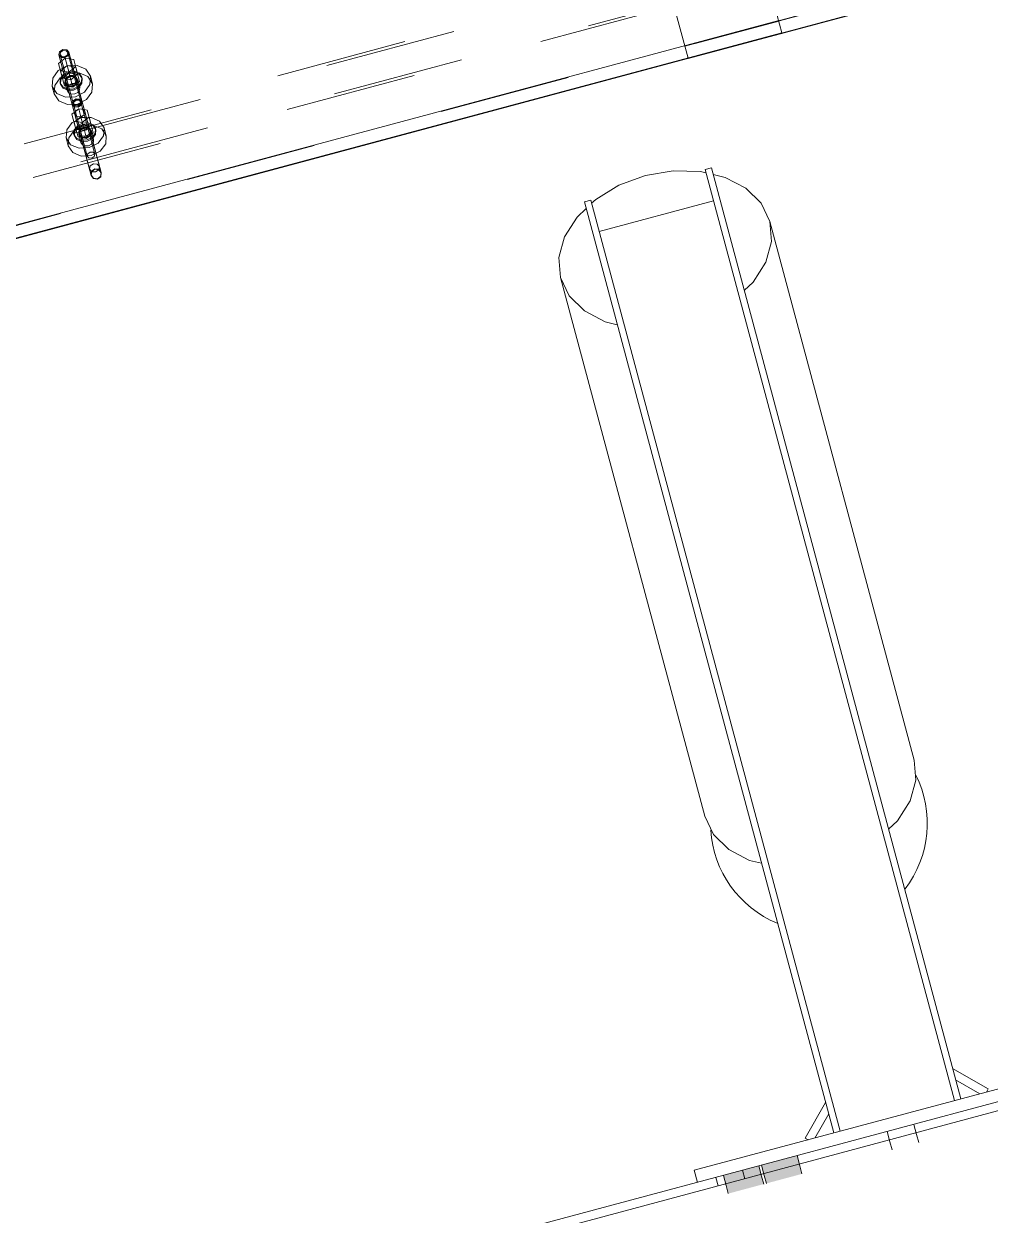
# Model space of a CAD drawing. Header units: millimetres. Extents: x -753 to 90, y 56274 to 56868.
# Drawn here: x -619.64 to -604.93, y 56676.93 to 56695.05 of the extents above; entities that cross this region are included whole.
import ezdxf

# ---------------------------------------------------------------- set-up
doc = ezdxf.new("R2010")
doc.units = ezdxf.units.MM
doc.linetypes.add('XKITLINE00', pattern=[0])
doc.linetypes.add('XKITLINE02', pattern=[4, 2, -2])
doc.layers.add('Parafuso', color=3, linetype='Continuous', lineweight=0)
doc.layers.add('Peça', color=2, linetype='Continuous', lineweight=0)

# ---------------------------------------------------------------- blocks, each defined once
blk = doc.blocks.new('*A625')
at = {"layer": 'Peça', "color": 1, "linetype": 'XKITLINE00', "lineweight": 0}
for p, q in [((-400.079, 56733.508), (-663.982, 56662.797)), ((-663.982, 56662.66), (-400.045, 56733.38))]:
    blk.add_line(p, q, dxfattribs=at)
blk = doc.blocks.new('*A752')
at = {"layer": 'Parafuso', "color": 7, "linetype": 'XKITLINE02', "lineweight": 0}
for p, q in [((-603.483, 56679.007), (-603.449, 56678.88)), ((-603.888, 56678.899), (-603.854, 56678.771)), ((-608.699, 56677.61), (-608.665, 56677.482)), ((-609.104, 56677.501), (-609.07, 56677.374))]:
    blk.add_line(p, q, dxfattribs=at)
blk = doc.blocks.new('*A753')
at = {"layer": 'Parafuso', "color": 7, "linetype": 'XKITLINE02', "lineweight": 0}
for p, q in [((-603.483, 56679.007), (-603.449, 56678.88)), ((-603.888, 56678.899), (-603.854, 56678.771)), ((-608.699, 56677.61), (-608.665, 56677.482)), ((-609.104, 56677.501), (-609.07, 56677.374))]:
    blk.add_line(p, q, dxfattribs=at)
blk = doc.blocks.new('*A761')
at = {"layer": 'Peça', "color": 1, "linetype": 'XKITLINE00', "lineweight": 0}
for p, q in [((-605.501, 56679.16), (-604.959, 56678.847)), ((-605.455, 56678.987), (-605.087, 56678.774)), ((-604.959, 56678.847), (-604.986, 56678.801)), ((-607.746, 56678.101), (-607.433, 56678.643)), ((-607.599, 56678.101), (-607.386, 56678.469)), ((-607.7, 56678.074), (-607.746, 56678.101))]:
    blk.add_line(p, q, dxfattribs=at)
blk = doc.blocks.new('*A762')
at = {"layer": 'Peça', "color": 1, "linetype": 'XKITLINE00', "lineweight": 0}
for start, end in [(322.6823, 26.3736), (183.6257, 247.317)]:
    blk.add_arc((-607.536, 56682.891), 1.65, start, end, dxfattribs=at)
blk = doc.blocks.new('*A763')
at = {"layer": 'Peça', "color": 1, "linetype": 'XKITLINE00', "lineweight": 0}
for p, q in [((-603.252, 56679.266), (-609.434, 56677.61)), ((-603.203, 56679.082), (-603.252, 56679.266)), ((-609.385, 56677.426), (-609.434, 56677.61))]:
    blk.add_line(p, q, dxfattribs=at)
blk = doc.blocks.new('*A764')
at = {"layer": 'Peça', "color": 1, "linetype": 'XKITLINE00', "lineweight": 0}
for p, q in [((-609.172, 56692.863), (-609.269, 56692.837)), ((-609.269, 56692.837), (-605.473, 56678.671)), ((-609.172, 56692.863), (-605.377, 56678.697)), ((-611.104, 56692.345), (-611.008, 56692.371)), ((-611.104, 56692.345), (-607.309, 56678.179)), ((-611.008, 56692.371), (-607.212, 56678.205)), ((-610.88, 56691.893), (-609.141, 56692.359))]:
    blk.add_line(p, q, dxfattribs=at)
blk = doc.blocks.new('*A765')
at = {"layer": 'Peça', "color": 1, "linetype": 'XKITLINE00', "lineweight": 0}
for p, q in [((-610.177, 56692.747), (-609.754, 56692.819)), ((-609.754, 56692.819), (-609.339, 56692.81)), ((-609.339, 56692.81), (-609.256, 56692.79)), ((-609.146, 56692.763), (-608.961, 56692.719)), ((-610.933, 56692.383), (-610.579, 56692.598)), ((-610.579, 56692.598), (-610.177, 56692.747)), ((-608.961, 56692.719), (-608.646, 56692.553)), ((-608.646, 56692.553), (-608.414, 56692.324)), ((-611.215, 56692.115), (-611.078, 56692.246)), ((-610.995, 56692.324), (-610.933, 56692.383)), ((-608.414, 56692.324), (-608.281, 56692.047)), ((-611.406, 56691.814), (-611.215, 56692.115)), ((-608.281, 56692.047), (-608.257, 56691.741)), ((-606.085, 56683.851), (-608.281, 56692.047)), ((-611.492, 56691.499), (-611.406, 56691.814)), ((-608.257, 56691.741), (-608.344, 56691.426)), ((-611.469, 56691.193), (-611.492, 56691.499)), ((-608.344, 56691.426), (-608.534, 56691.125)), ((-611.336, 56690.916), (-611.469, 56691.193)), ((-609.273, 56682.997), (-611.469, 56691.193)), ((-608.534, 56691.125), (-608.672, 56690.995)), ((-611.104, 56690.687), (-611.336, 56690.916)), ((-610.788, 56690.521), (-611.104, 56690.687)), ((-610.604, 56690.477), (-610.788, 56690.521)), ((-606.061, 56683.545), (-606.085, 56683.851)), ((-606.148, 56683.23), (-606.061, 56683.545)), ((-606.338, 56682.929), (-606.148, 56683.23)), ((-609.273, 56682.997), (-609.14, 56682.72)), ((-606.476, 56682.798), (-606.338, 56682.929)), ((-609.14, 56682.72), (-608.908, 56682.491)), ((-608.908, 56682.491), (-608.592, 56682.325)), ((-608.592, 56682.325), (-608.408, 56682.281))]:
    blk.add_line(p, q, dxfattribs=at)
blk = doc.blocks.new('*A853')
at = {"layer": 'Parafuso'}
for points in [[(-608.367, 56677.533), (-608.408, 56677.688), (-607.868, 56677.833), (-607.826, 56677.678)], [(-608.948, 56677.377), (-608.99, 56677.532), (-608.449, 56677.677), (-608.407, 56677.522)], [(-608.334, 56677.41), (-608.367, 56677.533), (-607.826, 56677.678), (-607.793, 56677.555)], [(-608.915, 56677.255), (-608.948, 56677.377), (-608.407, 56677.522), (-608.375, 56677.4)]]:
    blk.add_hatch(color=7, dxfattribs=at).paths.add_polyline_path(points, flags=17)
at = {"layer": 'Parafuso', "color": 7, "linetype": 'XKITLINE00', "lineweight": 0}
for p, q in [((-607.868, 56677.833), (-607.826, 56677.678)), ((-608.99, 56677.532), (-608.948, 56677.377)), ((-608.449, 56677.677), (-608.407, 56677.522)), ((-608.408, 56677.688), (-608.367, 56677.533)), ((-608.367, 56677.533), (-608.334, 56677.41)), ((-607.826, 56677.678), (-607.793, 56677.555)), ((-608.948, 56677.377), (-608.915, 56677.255)), ((-608.407, 56677.522), (-608.375, 56677.4))]:
    blk.add_line(p, q, dxfattribs=at)
blk = doc.blocks.new('*A895')
at = {"layer": 'Peça', "color": 7, "linetype": 'XKITLINE02', "lineweight": 0}
for p, q in [((-605.364, 56697.008), (-642.842, 56686.966)), ((-642.815, 56687.02), (-605.414, 56697.04)), ((-605.248, 56696.577), (-642.727, 56686.536)), ((-642.676, 56686.503), (-605.276, 56696.524))]:
    blk.add_line(p, q, dxfattribs=at)
blk = doc.blocks.new('*A896')
at = {"layer": 'Peça', "color": 4, "linetype": 'XKITLINE00', "lineweight": 0}
for p, q in [((-592.068, 56711.752), (-600.878, 56709.393)), ((-592.068, 56711.752), (-592.068, 56711.752)), ((-592.068, 56711.752), (-588.983, 56700.237)), ((-601.03, 56709.352), (-611.155, 56706.639)), ((-611.308, 56706.598), (-612.662, 56706.235)), ((-612.662, 56706.235), (-612.662, 56706.235)), ((-612.662, 56706.235), (-612.639, 56706.15)), ((-612.639, 56706.149), (-610.959, 56699.879)), ((-609.577, 56694.72), (-588.983, 56700.237)), ((-588.983, 56700.237), (-588.934, 56700.051)), ((-609.527, 56694.534), (-588.934, 56700.051)), ((-588.932, 56700.045), (-604.033, 56695.999)), ((-588.932, 56700.045), (-588.934, 56700.051)), ((-610.959, 56699.879), (-610.805, 56699.303)), ((-610.805, 56699.303), (-610.645, 56698.705)), ((-610.645, 56698.705), (-610.133, 56696.794)), ((-610.133, 56696.794), (-609.767, 56695.428)), ((-604.853, 56695.779), (-609.526, 56694.528)), ((-609.767, 56695.428), (-609.527, 56694.534)), ((-609.526, 56694.528), (-609.527, 56694.534))]:
    blk.add_line(p, q, dxfattribs=at)
at = {"layer": 'Peça', "color": 7, "linetype": 'XKITLINE02', "lineweight": 0}
for p, q in [((-592.061, 56711.724), (-588.983, 56700.237)), ((-591.978, 56711.414), (-612.572, 56705.897)), ((-600.878, 56709.393), (-601.03, 56709.352)), ((-611.155, 56706.639), (-611.308, 56706.598)), ((-612.654, 56706.207), (-612.639, 56706.149)), ((-609.575, 56694.713), (-588.982, 56700.23)), ((-588.934, 56700.051), (-588.932, 56700.045)), ((-610.479, 56698.088), (-610.133, 56696.794)), ((-604.033, 56695.999), (-604.853, 56695.779)), ((-609.527, 56694.534), (-609.526, 56694.528))]:
    blk.add_line(p, q, dxfattribs=at)
blk = doc.blocks.new('*A898')
at = {"layer": 'Peça', "color": 7, "linetype": 'XKITLINE02', "lineweight": 0}
for p, q in [((-605.364, 56697.008), (-642.842, 56686.966)), ((-642.815, 56687.02), (-605.414, 56697.04)), ((-605.248, 56696.577), (-642.727, 56686.536)), ((-642.676, 56686.503), (-605.276, 56696.524))]:
    blk.add_line(p, q, dxfattribs=at)
blk = doc.blocks.new('*A943')
at = {"layer": 'Parafuso', "color": 7, "linetype": 'XKITLINE02', "lineweight": 0}
for p, q in [((-606.091, 56678.309), (-606.049, 56678.154)), ((-606.091, 56678.309), (-606.049, 56678.154)), ((-606.496, 56678.2), (-606.455, 56678.045)), ((-606.496, 56678.2), (-606.455, 56678.045)), ((-606.049, 56678.154), (-606.017, 56678.031)), ((-606.049, 56678.154), (-606.017, 56678.031)), ((-606.455, 56678.045), (-606.422, 56677.923)), ((-606.455, 56678.045), (-606.422, 56677.923))]:
    blk.add_line(p, q, dxfattribs=at)
blk = doc.blocks.new('*A944')
at = {"layer": 'Parafuso', "color": 7, "linetype": 'XKITLINE02', "lineweight": 0}
for p, q in [((-606.091, 56678.309), (-606.049, 56678.154)), ((-606.091, 56678.309), (-606.049, 56678.154)), ((-606.496, 56678.2), (-606.455, 56678.045)), ((-606.496, 56678.2), (-606.455, 56678.045)), ((-606.049, 56678.154), (-606.017, 56678.031)), ((-606.049, 56678.154), (-606.017, 56678.031)), ((-606.455, 56678.045), (-606.422, 56677.923)), ((-606.455, 56678.045), (-606.422, 56677.923))]:
    blk.add_line(p, q, dxfattribs=at)
blk = doc.blocks.new('*A986')
at = {"layer": 'Peça', "color": 4, "linetype": 'XKITLINE00', "lineweight": 0}
for p, q in [((-618.89, 56693.876), (-618.902, 56693.828)), ((-618.841, 56693.908), (-618.89, 56693.876)), ((-618.883, 56693.833), (-618.875, 56693.869)), ((-618.875, 56693.869), (-618.837, 56693.893)), ((-618.782, 56693.905), (-618.841, 56693.908)), ((-618.837, 56693.893), (-618.793, 56693.891)), ((-618.793, 56693.891), (-618.767, 56693.864)), ((-618.749, 56693.869), (-618.782, 56693.905)), ((-618.767, 56693.864), (-618.776, 56693.827)), ((-618.76, 56693.821), (-618.749, 56693.869)), ((-618.749, 56693.869), (-618.698, 56693.679)), ((-618.902, 56693.828), (-618.851, 56693.638)), ((-618.902, 56693.828), (-618.868, 56693.792)), ((-618.858, 56693.805), (-618.883, 56693.833)), ((-618.868, 56693.792), (-618.809, 56693.789)), ((-618.813, 56693.803), (-618.858, 56693.805)), ((-618.776, 56693.827), (-618.813, 56693.803)), ((-618.809, 56693.789), (-618.76, 56693.821))]:
    blk.add_line(p, q, dxfattribs=at)
at = {"layer": 'Peça', "color": 7, "linetype": 'XKITLINE02', "lineweight": 0}
for p, q in [((-618.767, 56693.864), (-618.556, 56693.073)), ((-618.883, 56693.833), (-618.671, 56693.042)), ((-618.851, 56693.727), (-618.862, 56693.679)), ((-618.862, 56693.679), (-618.614, 56692.753)), ((-618.862, 56693.679), (-618.828, 56693.643)), ((-618.801, 56693.759), (-618.851, 56693.727)), ((-618.743, 56693.756), (-618.801, 56693.759)), ((-618.77, 56693.64), (-618.72, 56693.672)), ((-618.709, 56693.72), (-618.743, 56693.756)), ((-618.72, 56693.672), (-618.709, 56693.72)), ((-618.709, 56693.72), (-618.461, 56692.794)), ((-618.698, 56693.679), (-618.592, 56693.282)), ((-618.851, 56693.638), (-618.769, 56693.333)), ((-618.828, 56693.643), (-618.77, 56693.64)), ((-618.663, 56693.079), (-618.671, 56693.042)), ((-618.671, 56693.042), (-618.646, 56693.015)), ((-618.626, 56693.103), (-618.663, 56693.079)), ((-618.646, 56693.015), (-618.601, 56693.013)), ((-618.581, 56693.101), (-618.626, 56693.103)), ((-618.601, 56693.013), (-618.564, 56693.037)), ((-618.556, 56693.073), (-618.581, 56693.101)), ((-618.564, 56693.037), (-618.556, 56693.073)), ((-618.614, 56692.753), (-618.619, 56692.772)), ((-618.606, 56692.813), (-618.614, 56692.753)), ((-618.558, 56692.849), (-618.606, 56692.813)), ((-618.498, 56692.842), (-618.558, 56692.849)), ((-618.461, 56692.794), (-618.498, 56692.842)), ((-618.469, 56692.734), (-618.461, 56692.794)), ((-618.461, 56692.794), (-618.466, 56692.813)), ((-618.577, 56692.705), (-618.614, 56692.753)), ((-618.577, 56692.705), (-618.517, 56692.698)), ((-618.517, 56692.698), (-618.469, 56692.734))]:
    blk.add_line(p, q, dxfattribs=at)
blk = doc.blocks.new('*A987')
at = {"layer": 'Peça', "color": 7, "linetype": 'XKITLINE02', "lineweight": 0}
for p, q in [((-619.104, 56694.582), (-619.093, 56694.631)), ((-619.104, 56694.582), (-618.612, 56692.747)), ((-619.069, 56694.544), (-619.104, 56694.582)), ((-619.093, 56694.631), (-619.044, 56694.664)), ((-619.077, 56694.624), (-619.085, 56694.587)), ((-618.887, 56693.849), (-619.085, 56694.587)), ((-619.085, 56694.587), (-619.059, 56694.558)), ((-619.04, 56694.649), (-619.077, 56694.624)), ((-619.044, 56694.664), (-618.985, 56694.66)), ((-618.995, 56694.646), (-619.04, 56694.649)), ((-619.015, 56694.555), (-618.977, 56694.58)), ((-618.962, 56694.573), (-619.011, 56694.541)), ((-618.969, 56694.618), (-618.995, 56694.646)), ((-618.985, 56694.66), (-618.951, 56694.623)), ((-618.977, 56694.58), (-618.969, 56694.618)), ((-618.772, 56693.88), (-618.969, 56694.618)), ((-618.951, 56694.623), (-618.962, 56694.573)), ((-618.951, 56694.623), (-618.459, 56692.788)), ((-619.011, 56694.541), (-619.069, 56694.544)), ((-619.059, 56694.558), (-619.015, 56694.555)), ((-618.887, 56693.849), (-618.879, 56693.886)), ((-618.862, 56693.82), (-618.887, 56693.849)), ((-618.879, 56693.886), (-618.842, 56693.911)), ((-618.842, 56693.911), (-618.797, 56693.908)), ((-618.797, 56693.908), (-618.772, 56693.88)), ((-618.772, 56693.88), (-618.78, 56693.842)), ((-618.817, 56693.817), (-618.862, 56693.82)), ((-618.78, 56693.842), (-618.817, 56693.817)), ((-618.637, 56692.842), (-618.627, 56692.892)), ((-618.603, 56692.804), (-618.637, 56692.842)), ((-618.627, 56692.892), (-618.578, 56692.924)), ((-618.604, 56692.806), (-618.612, 56692.747)), ((-618.556, 56692.843), (-618.604, 56692.806)), ((-618.545, 56692.801), (-618.603, 56692.804)), ((-618.578, 56692.924), (-618.519, 56692.92)), ((-618.496, 56692.835), (-618.556, 56692.843)), ((-618.495, 56692.833), (-618.545, 56692.801)), ((-618.519, 56692.92), (-618.485, 56692.883)), ((-618.459, 56692.788), (-618.496, 56692.835)), ((-618.485, 56692.883), (-618.495, 56692.833)), ((-618.467, 56692.728), (-618.459, 56692.788)), ((-618.612, 56692.747), (-618.575, 56692.699)), ((-618.575, 56692.699), (-618.515, 56692.692)), ((-618.515, 56692.692), (-618.467, 56692.728))]:
    blk.add_line(p, q, dxfattribs=at)
blk = doc.blocks.new('*A992')
at = {"layer": 'Peça', "color": 7, "linetype": 'XKITLINE02', "lineweight": 0}
for p, q in [((-619.11, 56694.449), (-619.009, 56694.534)), ((-619.11, 56694.449), (-619.051, 56694.227)), ((-618.978, 56694.42), (-619.08, 56694.335)), ((-618.978, 56694.42), (-619.009, 56694.534)), ((-619.009, 56694.534), (-618.878, 56694.511)), ((-618.848, 56694.397), (-618.978, 56694.42)), ((-618.849, 56694.402), (-618.951, 56694.317)), ((-618.819, 56694.289), (-618.878, 56694.511)), ((-618.951, 56694.317), (-619.081, 56694.34)), ((-619.051, 56694.227), (-618.92, 56694.204)), ((-618.92, 56694.204), (-618.951, 56694.317)), ((-618.92, 56694.204), (-618.819, 56694.289))]:
    blk.add_line(p, q, dxfattribs=at)
blk = doc.blocks.new('*A993')
at = {"layer": 'Peça', "color": 7, "linetype": 'XKITLINE02', "lineweight": 0}
for p, q in [((-619.08, 56694.335), (-618.978, 56694.42)), ((-618.948, 56694.307), (-618.978, 56694.42)), ((-618.978, 56694.42), (-618.848, 56694.397)), ((-618.789, 56694.175), (-618.848, 56694.397)), ((-619.08, 56694.335), (-619.02, 56694.113)), ((-618.92, 56694.204), (-619.051, 56694.227)), ((-618.948, 56694.307), (-619.049, 56694.221)), ((-618.818, 56694.284), (-618.948, 56694.307)), ((-618.819, 56694.289), (-618.92, 56694.204)), ((-619.02, 56694.113), (-618.89, 56694.09)), ((-618.89, 56694.09), (-618.92, 56694.204)), ((-618.89, 56694.09), (-618.789, 56694.175))]:
    blk.add_line(p, q, dxfattribs=at)
blk = doc.blocks.new('*A994')
at = {"layer": 'Peça', "color": 7, "linetype": 'XKITLINE02', "lineweight": 0}
for p, q in [((-619.083, 56694.154), (-619.079, 56694.227)), ((-619.079, 56694.227), (-619.032, 56694.291)), ((-619.074, 56694.209), (-619.078, 56694.136)), ((-619.027, 56694.273), (-619.074, 56694.209)), ((-619.032, 56694.291), (-618.955, 56694.331)), ((-618.95, 56694.313), (-619.027, 56694.273)), ((-619.004, 56694.213), (-619.006, 56694.175)), ((-618.979, 56694.248), (-619.004, 56694.213)), ((-618.999, 56694.195), (-618.974, 56694.229)), ((-618.938, 56694.269), (-618.979, 56694.248)), ((-618.974, 56694.229), (-618.933, 56694.251)), ((-618.955, 56694.331), (-618.868, 56694.335)), ((-618.863, 56694.317), (-618.95, 56694.313)), ((-618.892, 56694.271), (-618.938, 56694.269)), ((-618.933, 56694.251), (-618.887, 56694.253)), ((-618.853, 56694.254), (-618.892, 56694.271)), ((-618.887, 56694.253), (-618.848, 56694.236)), ((-618.868, 56694.335), (-618.795, 56694.303)), ((-618.79, 56694.285), (-618.863, 56694.317)), ((-618.832, 56694.222), (-618.853, 56694.254)), ((-618.848, 56694.236), (-618.827, 56694.203)), ((-618.834, 56694.183), (-618.832, 56694.222)), ((-618.827, 56694.203), (-618.832, 56694.222)), ((-618.795, 56694.303), (-618.755, 56694.242)), ((-618.75, 56694.224), (-618.79, 56694.285)), ((-618.755, 56694.242), (-618.759, 56694.17)), ((-618.75, 56694.224), (-618.755, 56694.242)), ((-618.754, 56694.152), (-618.75, 56694.224)), ((-619.078, 56694.136), (-619.083, 56694.154)), ((-619.043, 56694.094), (-619.083, 56694.154)), ((-619.078, 56694.136), (-619.039, 56694.076)), ((-618.97, 56694.061), (-619.043, 56694.094)), ((-619.039, 56694.076), (-618.965, 56694.043)), ((-619.001, 56694.157), (-619.006, 56694.175)), ((-619.006, 56694.175), (-618.985, 56694.143)), ((-619.001, 56694.157), (-618.999, 56694.195)), ((-618.98, 56694.125), (-619.001, 56694.157)), ((-618.985, 56694.143), (-618.946, 56694.126)), ((-618.941, 56694.108), (-618.98, 56694.125)), ((-618.883, 56694.065), (-618.97, 56694.061)), ((-618.965, 56694.043), (-618.879, 56694.047)), ((-618.946, 56694.126), (-618.9, 56694.128)), ((-618.895, 56694.11), (-618.941, 56694.108)), ((-618.9, 56694.128), (-618.859, 56694.149)), ((-618.854, 56694.131), (-618.895, 56694.11)), ((-618.806, 56694.105), (-618.883, 56694.065)), ((-618.879, 56694.047), (-618.801, 56694.087)), ((-618.859, 56694.149), (-618.834, 56694.183)), ((-618.829, 56694.165), (-618.854, 56694.131)), ((-618.827, 56694.203), (-618.829, 56694.165)), ((-618.759, 56694.17), (-618.806, 56694.105)), ((-618.801, 56694.087), (-618.754, 56694.152))]:
    blk.add_line(p, q, dxfattribs=at)
blk = doc.blocks.new('*A995')
at = {"layer": 'Peça', "color": 7, "linetype": 'XKITLINE02', "lineweight": 0}
for p, q in [((-619.113, 56694.344), (-618.977, 56694.415)), ((-618.977, 56694.415), (-618.824, 56694.422)), ((-618.824, 56694.422), (-618.695, 56694.365)), ((-619.204, 56694.103), (-619.197, 56694.23)), ((-619.197, 56694.23), (-619.113, 56694.344)), ((-619.083, 56694.231), (-619.166, 56694.117)), ((-618.947, 56694.301), (-619.083, 56694.231)), ((-618.981, 56694.235), (-619.008, 56694.197)), ((-618.935, 56694.258), (-618.981, 56694.235)), ((-618.793, 56694.308), (-618.947, 56694.301)), ((-618.884, 56694.261), (-618.935, 56694.258)), ((-618.841, 56694.242), (-618.884, 56694.261)), ((-618.818, 56694.206), (-618.841, 56694.242)), ((-618.664, 56694.251), (-618.793, 56694.308)), ((-618.695, 56694.365), (-618.624, 56694.258)), ((-618.594, 56694.144), (-618.664, 56694.251)), ((-618.624, 56694.258), (-618.632, 56694.13)), ((-618.594, 56694.144), (-618.624, 56694.258)), ((-619.174, 56693.989), (-619.204, 56694.103)), ((-619.134, 56693.996), (-619.204, 56694.103)), ((-619.166, 56694.117), (-619.174, 56693.989)), ((-619.008, 56694.197), (-619.011, 56694.154)), ((-618.98, 56694.041), (-619.011, 56694.154)), ((-619.011, 56694.154), (-618.987, 56694.119)), ((-618.987, 56694.119), (-618.944, 56694.1)), ((-618.98, 56694.041), (-618.978, 56694.083)), ((-618.957, 56694.005), (-618.98, 56694.041)), ((-618.978, 56694.083), (-618.95, 56694.121)), ((-618.95, 56694.121), (-618.905, 56694.145)), ((-618.944, 56694.1), (-618.893, 56694.102)), ((-618.905, 56694.145), (-618.854, 56694.147)), ((-618.893, 56694.102), (-618.848, 56694.125)), ((-618.854, 56694.147), (-618.811, 56694.128)), ((-618.848, 56694.125), (-618.82, 56694.164)), ((-618.82, 56694.164), (-618.818, 56694.206)), ((-618.787, 56694.092), (-618.818, 56694.206)), ((-618.79, 56694.05), (-618.817, 56694.012)), ((-618.811, 56694.128), (-618.787, 56694.092)), ((-618.787, 56694.092), (-618.79, 56694.05)), ((-618.632, 56694.13), (-618.715, 56694.016)), ((-618.601, 56694.017), (-618.594, 56694.144)), ((-619.174, 56693.989), (-619.103, 56693.882)), ((-619.005, 56693.938), (-619.134, 56693.996)), ((-619.103, 56693.882), (-618.974, 56693.825)), ((-618.851, 56693.946), (-619.005, 56693.938)), ((-618.914, 56693.986), (-618.957, 56694.005)), ((-618.863, 56693.988), (-618.914, 56693.986)), ((-618.817, 56694.012), (-618.863, 56693.988)), ((-618.715, 56694.016), (-618.851, 56693.946)), ((-618.821, 56693.832), (-618.684, 56693.902)), ((-618.684, 56693.902), (-618.601, 56694.017)), ((-618.974, 56693.825), (-618.821, 56693.832))]:
    blk.add_line(p, q, dxfattribs=at)
blk = doc.blocks.new('*A1002')
at = {"layer": 'Peça', "color": 4, "linetype": 'XKITLINE00', "lineweight": 0}
for p, q in [((-618.87, 56693.708), (-618.904, 56693.68)), ((-618.904, 56693.68), (-618.844, 56693.454)), ((-618.717, 56693.749), (-618.673, 56693.742)), ((-618.673, 56693.742), (-618.612, 56693.516)), ((-618.876, 56693.576), (-618.747, 56693.555)), ((-618.747, 56693.555), (-618.645, 56693.638)), ((-618.714, 56693.433), (-618.747, 56693.555)), ((-618.612, 56693.516), (-618.714, 56693.433)), ((-618.714, 56693.433), (-618.844, 56693.454))]:
    blk.add_line(p, q, dxfattribs=at)
at = {"layer": 'Peça', "color": 7, "linetype": 'XKITLINE02', "lineweight": 0}
for p, q in [((-618.802, 56693.763), (-618.87, 56693.708)), ((-618.77, 56693.641), (-618.802, 56693.763)), ((-618.802, 56693.763), (-618.717, 56693.749)), ((-618.872, 56693.558), (-618.77, 56693.641)), ((-618.77, 56693.641), (-618.64, 56693.62))]:
    blk.add_line(p, q, dxfattribs=at)
blk = doc.blocks.new('*A1003')
at = {"layer": 'Peça', "color": 7, "linetype": 'XKITLINE02', "lineweight": 0}
for p, q in [((-618.77, 56693.641), (-618.872, 56693.558)), ((-618.872, 56693.558), (-618.844, 56693.454)), ((-618.839, 56693.437), (-618.737, 56693.52)), ((-618.737, 56693.52), (-618.77, 56693.641)), ((-618.64, 56693.62), (-618.77, 56693.641)), ((-618.737, 56693.52), (-618.607, 56693.499)), ((-618.64, 56693.62), (-618.612, 56693.516))]:
    blk.add_line(p, q, dxfattribs=at)
at = {"layer": 'Peça', "color": 4, "linetype": 'XKITLINE00', "lineweight": 0}
for p, q in [((-618.714, 56693.433), (-618.612, 56693.516)), ((-618.612, 56693.516), (-618.58, 56693.395)), ((-618.714, 56693.433), (-618.844, 56693.454)), ((-618.844, 56693.454), (-618.811, 56693.333)), ((-618.682, 56693.312), (-618.811, 56693.333)), ((-618.682, 56693.312), (-618.714, 56693.433)), ((-618.58, 56693.395), (-618.682, 56693.312))]:
    blk.add_line(p, q, dxfattribs=at)
blk = doc.blocks.new('*A1004')
at = {"layer": 'Peça', "color": 7, "linetype": 'XKITLINE02', "lineweight": 0}
for p, q in [((-618.863, 56693.422), (-618.816, 56693.485)), ((-618.821, 56693.504), (-618.848, 56693.469)), ((-618.744, 56693.543), (-618.821, 56693.504)), ((-618.816, 56693.485), (-618.738, 56693.524)), ((-618.769, 56693.463), (-618.727, 56693.483)), ((-618.657, 56693.548), (-618.744, 56693.543)), ((-618.738, 56693.524), (-618.652, 56693.529)), ((-618.727, 56693.483), (-618.682, 56693.486)), ((-618.682, 56693.486), (-618.643, 56693.47)), ((-618.657, 56693.548), (-618.616, 56693.531)), ((-618.652, 56693.529), (-618.579, 56693.498)), ((-618.579, 56693.498), (-618.54, 56693.44)), ((-618.868, 56693.352), (-618.863, 56693.422)), ((-618.796, 56693.392), (-618.794, 56693.429)), ((-618.791, 56693.373), (-618.796, 56693.392)), ((-618.776, 56693.362), (-618.796, 56693.392)), ((-618.794, 56693.429), (-618.769, 56693.463)), ((-618.788, 56693.41), (-618.791, 56693.373)), ((-618.791, 56693.373), (-618.77, 56693.342)), ((-618.763, 56693.443), (-618.788, 56693.41)), ((-618.737, 56693.346), (-618.776, 56693.362)), ((-618.77, 56693.342), (-618.732, 56693.326)), ((-618.722, 56693.464), (-618.763, 56693.443)), ((-618.691, 56693.348), (-618.737, 56693.346)), ((-618.732, 56693.326), (-618.686, 56693.329)), ((-618.676, 56693.466), (-618.722, 56693.464)), ((-618.65, 56693.369), (-618.691, 56693.348)), ((-618.686, 56693.329), (-618.645, 56693.349)), ((-618.638, 56693.45), (-618.676, 56693.466)), ((-618.625, 56693.402), (-618.65, 56693.369)), ((-618.645, 56693.349), (-618.62, 56693.383)), ((-618.643, 56693.47), (-618.622, 56693.439)), ((-618.617, 56693.42), (-618.638, 56693.45)), ((-618.622, 56693.439), (-618.625, 56693.402)), ((-618.617, 56693.42), (-618.622, 56693.439)), ((-618.62, 56693.383), (-618.617, 56693.42))]:
    blk.add_line(p, q, dxfattribs=at)
at = {"layer": 'Peça', "color": 4, "linetype": 'XKITLINE00', "lineweight": 0}
for p, q in [((-618.616, 56693.531), (-618.584, 56693.518)), ((-618.545, 56693.46), (-618.584, 56693.518)), ((-618.869, 56693.441), (-618.874, 56693.372)), ((-618.868, 56693.352), (-618.874, 56693.372)), ((-618.874, 56693.372), (-618.834, 56693.314)), ((-618.848, 56693.469), (-618.869, 56693.441)), ((-618.829, 56693.294), (-618.868, 56693.352)), ((-618.834, 56693.314), (-618.762, 56693.283)), ((-618.675, 56693.288), (-618.598, 56693.327)), ((-618.592, 56693.308), (-618.67, 56693.269)), ((-618.598, 56693.327), (-618.55, 56693.39)), ((-618.545, 56693.371), (-618.592, 56693.308)), ((-618.55, 56693.39), (-618.545, 56693.46)), ((-618.54, 56693.44), (-618.545, 56693.46)), ((-618.54, 56693.44), (-618.545, 56693.371)), ((-618.757, 56693.264), (-618.829, 56693.294)), ((-618.762, 56693.283), (-618.675, 56693.288)), ((-618.67, 56693.269), (-618.757, 56693.264))]:
    blk.add_line(p, q, dxfattribs=at)
blk = doc.blocks.new('*A1005')
at = {"layer": 'Peça', "color": 4, "linetype": 'XKITLINE00', "lineweight": 0}
for p, q in [((-618.901, 56693.553), (-618.985, 56693.442)), ((-618.874, 56693.566), (-618.901, 56693.553)), ((-618.612, 56693.63), (-618.642, 56693.628)), ((-618.483, 56693.576), (-618.612, 56693.63)), ((-618.414, 56693.474), (-618.483, 56693.576)), ((-618.985, 56693.442), (-618.994, 56693.319)), ((-618.961, 56693.197), (-618.994, 56693.319)), ((-618.994, 56693.319), (-618.925, 56693.216)), ((-618.507, 56693.24), (-618.423, 56693.351)), ((-618.423, 56693.351), (-618.414, 56693.474)), ((-618.382, 56693.352), (-618.414, 56693.474)), ((-618.382, 56693.352), (-618.39, 56693.229)), ((-618.892, 56693.095), (-618.961, 56693.197)), ((-618.925, 56693.216), (-618.797, 56693.162)), ((-618.797, 56693.162), (-618.644, 56693.171)), ((-618.644, 56693.171), (-618.507, 56693.24)), ((-618.39, 56693.229), (-618.474, 56693.119)), ((-618.764, 56693.041), (-618.892, 56693.095)), ((-618.611, 56693.05), (-618.764, 56693.041)), ((-618.474, 56693.119), (-618.611, 56693.05))]:
    blk.add_line(p, q, dxfattribs=at)
at = {"layer": 'Peça', "color": 7, "linetype": 'XKITLINE02', "lineweight": 0}
for p, q in [((-618.764, 56693.622), (-618.874, 56693.566)), ((-618.869, 56693.431), (-618.732, 56693.5)), ((-618.642, 56693.628), (-618.764, 56693.622)), ((-618.732, 56693.5), (-618.579, 56693.509)), ((-618.579, 56693.509), (-618.451, 56693.455)), ((-618.961, 56693.197), (-618.953, 56693.32)), ((-618.953, 56693.32), (-618.869, 56693.431)), ((-618.801, 56693.37), (-618.798, 56693.411)), ((-618.801, 56693.37), (-618.768, 56693.249)), ((-618.778, 56693.336), (-618.801, 56693.37)), ((-618.798, 56693.411), (-618.77, 56693.448)), ((-618.735, 56693.318), (-618.778, 56693.336)), ((-618.77, 56693.448), (-618.724, 56693.471)), ((-618.737, 56693.327), (-618.765, 56693.29)), ((-618.692, 56693.35), (-618.737, 56693.327)), ((-618.684, 56693.321), (-618.735, 56693.318)), ((-618.724, 56693.471), (-618.673, 56693.474)), ((-618.641, 56693.353), (-618.692, 56693.35)), ((-618.638, 56693.344), (-618.684, 56693.321)), ((-618.673, 56693.474), (-618.631, 56693.456)), ((-618.598, 56693.335), (-618.641, 56693.353)), ((-618.61, 56693.381), (-618.638, 56693.344)), ((-618.631, 56693.456), (-618.608, 56693.422)), ((-618.608, 56693.422), (-618.61, 56693.381)), ((-618.608, 56693.422), (-618.575, 56693.301)), ((-618.575, 56693.301), (-618.598, 56693.335)), ((-618.451, 56693.455), (-618.382, 56693.352)), ((-618.765, 56693.29), (-618.768, 56693.249)), ((-618.768, 56693.249), (-618.745, 56693.215)), ((-618.745, 56693.215), (-618.702, 56693.197)), ((-618.702, 56693.197), (-618.651, 56693.2)), ((-618.651, 56693.2), (-618.606, 56693.223)), ((-618.606, 56693.223), (-618.578, 56693.26)), ((-618.578, 56693.26), (-618.575, 56693.301))]:
    blk.add_line(p, q, dxfattribs=at)
blk = doc.blocks.new('*A1018')
at = {"layer": 'Peça', "color": 4, "linetype": 'XKITLINE00', "lineweight": 0}
for p, q in [((-611.308, 56706.598), (-621.433, 56703.886)), ((-611.231, 56706.613), (-608.565, 56696.661)), ((-621.585, 56703.845), (-631.71, 56701.133)), ((-631.825, 56701.096), (-631.803, 56701.016)), ((-631.803, 56701.015), (-631.75, 56700.815)), ((-631.75, 56700.815), (-631.612, 56700.302)), ((-631.612, 56700.302), (-631.551, 56700.074)), ((-631.551, 56700.074), (-631.407, 56699.538)), ((-631.407, 56699.538), (-631.325, 56699.229)), ((-631.325, 56699.229), (-630.923, 56697.73)), ((-630.923, 56697.73), (-630.806, 56697.292)), ((-630.806, 56697.292), (-630.415, 56695.833)), ((-630.415, 56695.833), (-630.124, 56694.745)), ((-608.335, 56695.803), (-608.098, 56694.917)), ((-628.741, 56689.586), (-608.147, 56695.103)), ((-628.692, 56689.4), (-608.098, 56694.917)), ((-628.69, 56689.394), (-608.096, 56694.911)), ((-608.096, 56694.911), (-608.098, 56694.917)), ((-630.124, 56694.745), (-629.473, 56692.316)), ((-629.473, 56692.316), (-629.297, 56691.66)), ((-629.297, 56691.66), (-629.155, 56691.13)), ((-628.931, 56690.293), (-628.692, 56689.4)), ((-628.69, 56689.394), (-628.692, 56689.4))]:
    blk.add_line(p, q, dxfattribs=at)
at = {"layer": 'Peça', "color": 7, "linetype": 'XKITLINE02', "lineweight": 0}
for p, q in [((-611.233, 56706.618), (-611.308, 56706.598)), ((-611.233, 56706.618), (-611.231, 56706.613)), ((-611.233, 56706.618), (-611.231, 56706.613)), ((-611.142, 56706.28), (-631.736, 56700.763)), ((-621.433, 56703.886), (-621.585, 56703.845)), ((-631.71, 56701.133), (-631.826, 56701.101)), ((-631.826, 56701.101), (-631.825, 56701.096)), ((-631.826, 56701.101), (-631.825, 56701.096)), ((-631.819, 56701.073), (-631.803, 56701.015)), ((-631.78, 56700.93), (-631.75, 56700.815)), ((-631.711, 56700.672), (-631.612, 56700.302)), ((-631.483, 56699.82), (-631.407, 56699.538)), ((-631.235, 56698.893), (-630.923, 56697.73)), ((-630.682, 56696.83), (-630.415, 56695.833)), ((-608.565, 56696.661), (-608.335, 56695.803)), ((-608.337, 56695.811), (-608.335, 56695.803)), ((-630.272, 56695.3), (-630.124, 56694.745)), ((-628.739, 56689.579), (-608.146, 56695.096)), ((-608.098, 56694.917), (-608.096, 56694.911)), ((-629.969, 56694.169), (-629.473, 56692.316)), ((-629.155, 56691.13), (-628.931, 56690.293)), ((-628.931, 56690.294), (-628.931, 56690.293)), ((-628.692, 56689.4), (-628.69, 56689.394))]:
    blk.add_line(p, q, dxfattribs=at)

msp = doc.modelspace()

# ---------------------------------------------------------------- block references
at = {"lineweight": 0}
for name in ['*A625', '*A896', '*A1018', '*A895', '*A898', '*A987', '*A995', '*A992', '*A993', '*A994', '*A986', '*A1002', '*A1005', '*A1004', '*A1003', '*A765', '*A764', '*A762', '*A763', '*A752', '*A753', '*A761', '*A943', '*A944', '*A853']:
    msp.add_blockref(name, (0, 0), dxfattribs=at)

doc.saveas('drawing.dxf')
